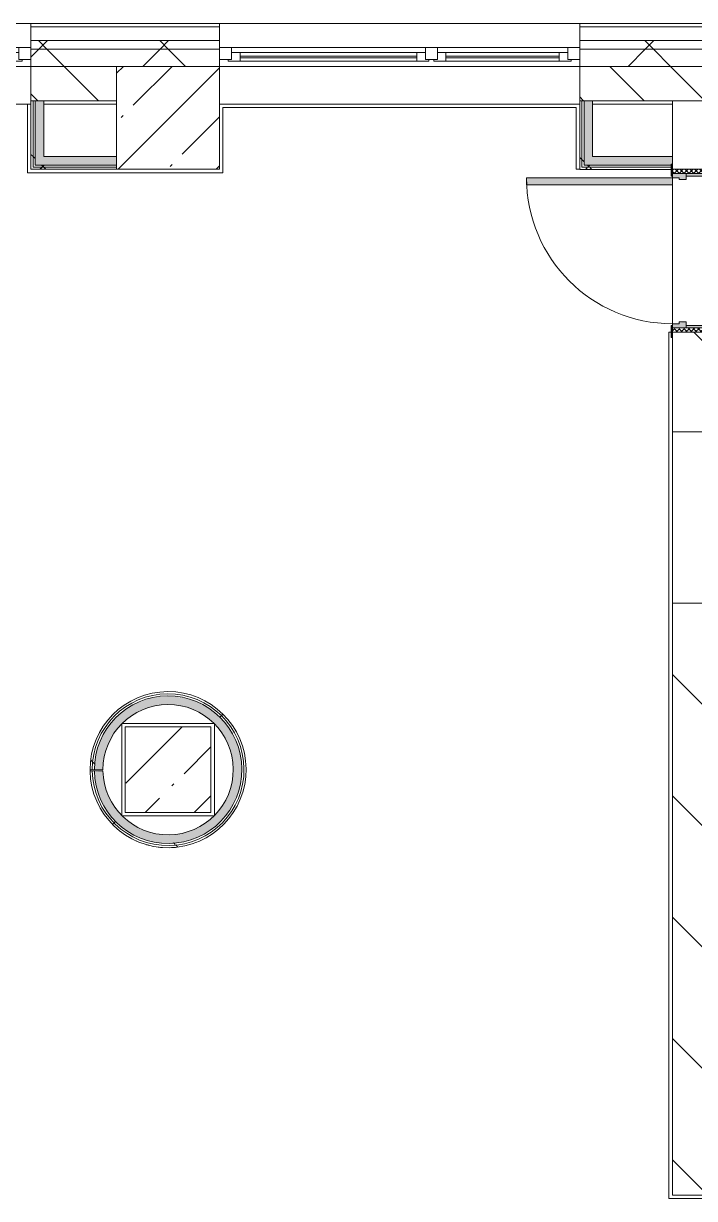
# Model space of a CAD drawing. Header units: millimetres. Extents: x -7229 to 196340, y -8553 to 29000.
# Drawn here: x 47617 to 51529, y 20500 to 27350 of the extents above; entities that cross this region are included whole.
import ezdxf

# ---------------------------------------------------------------- set-up
doc = ezdxf.new("R2010")
doc.units = ezdxf.units.MM
for name, color, linetype, lineweight, true_color in [('A-DOOR-3', 7, 'Continuous', 5, 0xe2e2e2), ('A-DOOR-4', 7, 'Continuous', 5, 0xaaaaaa), ('A-DOOR-FRAM-2', 7, 'Continuous', 5, 0xe2e2e2), ('A-DOOR-FRAM-3', 7, 'Continuous', 5, 0xaaaaaa), ('A-FLOR-2', 7, 'Continuous', 5, 0xaaaaaa), ('I-WALL-1', 7, 'Continuous', 5, 0xe7e7e7)]:
    doc.layers.add(name, color=color, linetype=linetype, lineweight=lineweight, true_color=true_color)
for name, color, linetype, lineweight in [('A-GLAZ', 7, 'Continuous', 5), ('A-WALL', 7, 'Continuous', 5), ('A-WALL-1', 7, 'Continuous', 9), ('I-WALL', 7, 'Continuous', 5), ('S-COLS', 7, 'Continuous', 5)]:
    doc.layers.add(name, color=color, linetype=linetype, lineweight=lineweight)
pattern_1 = [(45, (0, 0), (-353.5534, 353.5534), []), (135, (0, 0), (-353.5534, -353.5534), [])]
pattern_2 = [(45, (0, 0), (-530.33, 530.33), []), (135, (0, 0), (-530.33, -530.33), [])]

# ---------------------------------------------------------------- blocks, each defined once
blk = doc.blocks.new('BSC_Колонна _Прямоугольная - 500х500-V78-1_2_3_птичка зашивка')
at = {"layer": 'S-COLS'}
h = blk.add_hatch(dxfattribs=at)
h.set_pattern_fill('FP_79', color=256, style=0, pattern_type=2)
h.set_pattern_definition([(45, (-48460, -23000), (-285.123, 285.123), []), (45, (-48174.88, -23000), (-285.123, 285.123), [504.031, -100.806, 16.764, -84.042])])
h.paths.add_polyline_path([(250, -250), (250, 250), (-250, 250), (-245.1, -250), (188.6, -250)])
for p, q in [((250, 250), (-250, 250)), ((-250, 250), (-250, -250)), ((250, -250), (250, 250)), ((-250, -250), (250, -250))]:
    blk.add_line(p, q, dxfattribs=at)
blk = doc.blocks.new('120_Окно_СКБ_2Ст - 120_Окно_СКБ_2Ст 3100х2500 _мал_створка слева_-22273855-1_2_3_птичка зашивка')
at = {"layer": 'A-GLAZ'}
for p, q in [((-1550, -75), (-1550, -5)), ((-1550, -5), (-1480, -5)), ((1550, -5), (-1550, -5)), ((-1480, -5), (-1480, -75)), ((650, -35), (-1480, -35)), ((-1480, -35), (-1480, -75)), ((-1430, -85), (-1430, -35)), ((-1430, -55), (600, -55)), ((600, -65), (-1430, -65)), ((600, -85), (600, -35)), ((650, -75), (650, -5)), ((650, -5), (720, -5)), ((650, -75), (650, -35)), ((720, -5), (720, -75)), ((1480, -35), (720, -35)), ((720, -35), (720, -75)), ((770, -85), (770, -35)), ((770, -55), (1430, -55)), ((1430, -65), (770, -65)), ((1430, -85), (1430, -35)), ((1480, -75), (1480, -5)), ((1480, -5), (1550, -5)), ((1480, -75), (1480, -35)), ((1550, -5), (1550, -75)), ((-1480, -75), (-1550, -75)), ((-1550, -75), (-1500, -75)), ((-1480, -75), (-1500, -75)), ((-1500, -75), (-1500, -85)), ((-1500, -85), (670, -85)), ((670, -85), (-1500, -85)), ((720, -75), (650, -75)), ((670, -75), (650, -75)), ((670, -75), (700, -75)), ((670, -85), (670, -75)), ((720, -75), (700, -75)), ((700, -75), (700, -85)), ((700, -85), (1500, -85)), ((1500, -85), (700, -85)), ((1550, -75), (1480, -75)), ((1500, -75), (1480, -75)), ((1500, -75), (1550, -75)), ((1500, -85), (1500, -75))]:
    blk.add_line(p, q, dxfattribs=at)
blk = doc.blocks.new('120_Окно_СКБ_2Ст - 120_Окно_СКБ_2Ст 2100х2400 _мал створка справа_-19092174-1_2_3_птичка зашивка')
at = {"layer": 'A-GLAZ'}
for p, q in [((-1050, -75), (-1050, -5)), ((-1050, -5), (-980, -5)), ((1050, -5), (-1050, -5)), ((-980, -5), (-980, -75)), ((150, -35), (-980, -35)), ((-980, -35), (-980, -75)), ((-930, -85), (-930, -35)), ((-930, -55), (100, -55)), ((100, -65), (-930, -65)), ((100, -85), (100, -35)), ((150, -75), (150, -5)), ((150, -5), (220, -5)), ((150, -75), (150, -35)), ((220, -5), (220, -75)), ((980, -35), (220, -35)), ((220, -35), (220, -75)), ((270, -85), (270, -35)), ((270, -55), (930, -55)), ((930, -65), (270, -65)), ((930, -85), (930, -35)), ((980, -75), (980, -5)), ((980, -5), (1050, -5)), ((980, -75), (980, -35)), ((1050, -5), (1050, -75)), ((-980, -75), (-1050, -75)), ((-1050, -75), (-1000, -75)), ((-980, -75), (-1000, -75)), ((-1000, -75), (-1000, -85)), ((-1000, -85), (170, -85)), ((170, -85), (-1000, -85)), ((220, -75), (150, -75)), ((170, -75), (150, -75)), ((170, -75), (200, -75)), ((170, -85), (170, -75)), ((220, -75), (200, -75)), ((200, -75), (200, -85)), ((200, -85), (1000, -85)), ((1000, -85), (200, -85)), ((1050, -75), (980, -75)), ((1000, -75), (980, -75)), ((1000, -75), (1050, -75)), ((1000, -85), (1000, -75))]:
    blk.add_line(p, q, dxfattribs=at)
blk = doc.blocks.new('110_Дверь_СКБ_1Ст_Внутренняя1 - Д-26л 950х2100 EIW30-32941023-1_2_3_птичка зашивка')
at = {"layer": 'A-DOOR-3'}
h = blk.add_hatch(color=256, dxfattribs=at)
h.paths.add_polyline_path([(-437.5, 92.9), (-437.5, 20), (-402.5, 20), (-407.2, 60), (-412.5, 65.8), (-412.5, 100), (-437.5, 94.9), (-437.5, 94)])
h.paths.add_polyline_path([(427.5, 44), (427.5, 20), (462.5, 20), (462.5, 100), (437.5, 100), (437.5, 60), (427.5, 60)])
at = {"layer": 'A-DOOR-4'}
h = blk.add_hatch(dxfattribs=at)
h.set_pattern_fill('FP_41', color=256, style=0, pattern_type=2)
h.set_pattern_definition([(135, (1826.41, 164.685), (-14.14214, -14.14214), []), (225, (1826.41, 164.685), (14.14214, -14.14214), [])])
h.paths.add_polyline_path([(462.5, -100), (487.5, -100), (487.5, 100), (462.5, 100)])
at = {"layer": 'A-DOOR-FRAM-2'}
for points in [[(397.5, 120), (397.5, 100), (437.5, 100), (437.5, 950), (397.5, 950), (397.5, 608.8)], [(-492.5, 102.9), (-492.5, 100), (-422.5, 100), (-422.5, 108), (-492.5, 108)], [(447.5, 100), (517.5, 100), (517.5, 108), (447.5, 108)], [(-437.5, -100), (-422.5, -100), (-422.5, 20), (-437.5, 20)], [(447.5, -100), (462.5, -100), (462.5, 20), (447.5, 20)], [(-492.5, -108), (-422.5, -108), (-422.5, -100), (-492.5, -100)], [(447.5, -108), (517.5, -108), (517.5, -100), (447.5, -100)]]:
    blk.add_hatch(color=256, dxfattribs=at).paths.add_polyline_path(points)
at = {"layer": 'A-DOOR-FRAM-3'}
h = blk.add_hatch(dxfattribs=at)
h.set_pattern_fill('FP_42', color=256, style=0, pattern_type=2)
h.set_pattern_definition([(45, (-296.384, 164.685), (-14.1421, 14.1421), []), (135, (-296.384, 164.685), (-14.1421, -14.1421), [])])
h.paths.add_polyline_path([(-462.5, -100), (-437.5, -100), (-443.3, 100), (-462.5, 100)])
at = {"layer": 'A-DOOR-4'}
for p, q in [((437.5, 950), (397.5, 950)), ((397.5, 950), (397.5, 100)), ((437.5, 100), (437.5, 950)), ((397.5, 100), (437.5, 100))]:
    blk.add_line(p, q, dxfattribs=at)
blk.add_arc((437.5, 100), 850, 90, 180, dxfattribs=at)
at = {"layer": 'A-DOOR-FRAM-3'}
for p, q in [((-422.5, 108), (-492.5, 108)), ((-492.5, 108), (-492.5, 100)), ((-492.5, 100), (-422.5, 100)), ((-437.5, 100), (-462.5, 100)), ((-462.5, 100), (-462.5, -100)), ((-412.5, 100), (-437.5, 100)), ((-437.5, 100), (-437.5, 20)), ((-437.5, -100), (-437.5, 100)), ((-422.5, 100), (-437.5, 100)), ((-437.5, 100), (-437.5, 99)), ((-437.5, 99), (-422.5, 99)), ((-422.5, 100), (-422.5, 108)), ((-422.5, 99), (-422.5, 100)), ((-412.5, 60), (-412.5, 100)), ((437.5, 100), (437.5, 60)), ((462.5, 100), (437.5, 100)), ((517.5, 108), (447.5, 108)), ((447.5, 108), (447.5, 100)), ((462.5, 100), (447.5, 100)), ((447.5, 100), (447.5, 99)), ((447.5, 100), (517.5, 100)), ((447.5, 99), (462.5, 99)), ((462.5, 20), (462.5, 100)), ((487.5, 100), (462.5, 100)), ((462.5, 100), (462.5, -100)), ((462.5, 99), (462.5, 100)), ((487.5, -100), (487.5, 100)), ((517.5, 100), (517.5, 108)), ((-437.5, 20), (-402.5, 20)), ((-422.5, 20), (-437.5, 20)), ((-437.5, 20), (-437.5, -100)), ((-422.5, -100), (-422.5, 20)), ((-402.5, 60), (-412.5, 60)), ((-402.5, 20), (-402.5, 60)), ((437.5, 60), (427.5, 60)), ((427.5, 60), (427.5, 20)), ((427.5, 20), (462.5, 20)), ((462.5, 20), (447.5, 20)), ((447.5, 20), (447.5, -100)), ((462.5, -100), (462.5, 20)), ((-422.5, -100), (-492.5, -100)), ((-492.5, -100), (-492.5, -108)), ((-492.5, -108), (-422.5, -108)), ((-462.5, -100), (-437.5, -100)), ((-437.5, -100), (-422.5, -100)), ((-422.5, -108), (-422.5, -100)), ((447.5, -100), (462.5, -100)), ((517.5, -100), (447.5, -100)), ((447.5, -100), (447.5, -108)), ((447.5, -108), (517.5, -108)), ((462.5, -100), (487.5, -100)), ((517.5, -108), (517.5, -100))]:
    blk.add_line(p, q, dxfattribs=at)
blk = doc.blocks.new('DOR_Проход в стене_Прямоугольный - 1000x1500-23441848-1_2_3_птичка зашивка')
at = {"layer": 'A-DOOR-4'}
for p, q in [((500, 100), (-500, 100)), ((500, -100), (-500, -100))]:
    blk.add_line(p, q, dxfattribs=at)

msp = doc.modelspace()

# ---------------------------------------------------------------- hatches: boundary and pattern name
at = {"layer": 'A-WALL'}
h = msp.add_hatch(dxfattribs=at)
h.set_pattern_fill('FP_21', color=256, style=0, pattern_type=2)
h.set_pattern_definition(pattern_1)
h.paths.add_polyline_path([(84092.3, 27200), (84970, 27200), (84970, 27250), (80350, 27250), (80350, 27200), (82288.3, 27200)])
h.paths.add_polyline_path([(66955, 27200), (67110, 27200), (67110, 27250), (66160, 27250), (66160, 27200), (66760, 27200)])
h.paths.add_polyline_path([(68758.9, 27200), (70810, 27200), (70810, 27250), (68210, 27250), (68210, 27200)])
h.paths.add_polyline_path([(72910, 27200), (74250, 27200), (74250, 27250), (72910, 27250), (72910, 27210)])
h.paths.add_polyline_path([(77250, 27200), (77250, 27250), (76350, 27250), (76350, 27200), (76876.6, 27200)])
h.paths.add_polyline_path([(57550, 27200), (57705, 27200), (57705, 27250), (56860, 27250), (56860, 27200), (57350, 27200)])
h.paths.add_polyline_path([(60005, 27200), (61060, 27200), (61060, 27250), (60005, 27250), (60005, 27210)])
h.paths.add_polyline_path([(47660, 27200), (48760, 27200), (48760, 27250), (47660, 27250), (47660, 27210)])
h.paths.add_polyline_path([(54160, 27200), (54760, 27200), (54760, 27250), (53860, 27250), (53860, 27200)])
h.paths.add_polyline_path([(50860, 27200), (51760, 27200), (51760, 27250), (50860, 27250), (50860, 27210)])
h.paths.add_polyline_path([(42760, 27200), (44560, 27200), (44560, 27250), (42160, 27250), (42160, 27200), (42602, 27200)])
h = msp.add_hatch(dxfattribs=at)
h.set_pattern_fill('FP_21', color=256, style=0, pattern_type=2)
h.set_pattern_definition(pattern_1)
h.paths.add_polyline_path([(74040, 27100), (74250, 27100), (74250, 27200), (72910, 27200), (72910, 27100), (73540, 27100)])
h.paths.add_polyline_path([(42602, 27100), (44560, 27100), (44560, 27200), (42160, 27200), (42160, 27100)])
h.paths.add_polyline_path([(84100, 27100), (84970, 27100), (84965.4, 27200), (80350, 27198.1), (80350, 27100), (84092.3, 27100)])
h.paths.add_polyline_path([(60760, 27100), (61060, 27100), (61060, 27200), (60005, 27200), (60005, 27100), (60641.2, 27100)])
h.paths.add_polyline_path([(66160, 27100), (67078, 27102), (67078, 27110), (67110, 27110), (67110, 27200), (66160, 27200), (66160, 27140)])
h.paths.add_polyline_path([(47660, 27100), (48760, 27100), (48760, 27200), (47660, 27200), (47660, 27139.7)])
h.paths.add_polyline_path([(51600, 27100), (51760, 27100), (51760, 27200), (50860, 27200), (50860, 27100), (51400, 27100)])
h.paths.add_polyline_path([(77250, 27100), (77250, 27200), (76350, 27200), (76350, 27100), (76876.6, 27100)])
h.paths.add_polyline_path([(53860, 27100), (54760, 27100), (54760, 27200), (53860, 27200), (53860, 27140)])
h.paths.add_polyline_path([(68242, 27100), (70810, 27100), (70810, 27200), (68210, 27200), (68210, 27110), (68242, 27110), (68242, 27102), (68210, 27100)])
h.paths.add_polyline_path([(57705, 27100), (57705, 27200), (56860, 27200), (56860, 27100), (57550, 27100)])
h = msp.add_hatch(dxfattribs=at)
h.set_pattern_fill('FP_32', color=256, style=0, pattern_type=2)
h.set_pattern_definition([(135, (0, 0), (-176.7767, -176.7767), [])])
h.paths.add_polyline_path([(80650, 26900), (80650, 27100), (80350, 27100), (80350, 26900), (80484.4, 26900)])
h.paths.add_polyline_path([(61060, 26900), (61060, 27100), (60760, 27100), (60760, 26900)])
h.paths.add_polyline_path([(42760, 26900), (44560, 26900), (44560, 27100), (42760, 27100), (42760, 27061.4)])
h.paths.add_polyline_path([(66760, 26900), (67060, 26900), (67060, 27100), (66760, 27100), (66760, 27091.9)])
h.paths.add_polyline_path([(47660, 26900), (48160, 26900), (48160, 27100), (47660, 27100), (47660, 27079.6)])
h.paths.add_polyline_path([(76428.2, 26900), (76750, 26900), (76750, 27100), (76350, 27100), (76350, 26900)])
h.paths.add_polyline_path([(50860, 26900), (51760, 26900), (51760, 27100), (50860, 27100), (50860, 26925)])
h.paths.add_polyline_path([(60005, 26900), (60160, 26900), (60160, 27100), (60005, 27100), (60005, 26936.5)])
h.paths.add_polyline_path([(74250, 26900), (74250, 27100), (74040, 27100), (74040, 26900)])
h.paths.add_polyline_path([(73540, 26900), (73540, 27100), (72910, 27100), (72910, 26900), (73268.7, 26900)])
h.paths.add_polyline_path([(53860, 26900), (54160, 26900), (54160, 27100), (53860, 27100), (53860, 26969.4)])
h.paths.add_polyline_path([(70310, 26900), (70310, 27100), (68210, 27100), (68410, 26900), (69660.8, 26900)])
h.paths.add_polyline_path([(56860, 26900), (57705, 26900), (57705, 27100), (56860, 27100)])
h.paths.add_polyline_path([(68410, 26900), (68206, 27100), (68210, 26900), (68391.8, 26900)])
at = {"layer": 'I-WALL'}
h = msp.add_hatch(dxfattribs=at)
h.set_pattern_fill('FP_137', color=256, style=0, pattern_type=2)
h.set_pattern_definition(pattern_2)
h.paths.add_polyline_path([(47660, 26500), (47672.5, 26500), (47672.5, 26900), (47660, 26900), (47660, 26575)])
h = msp.add_hatch(dxfattribs=at)
h.set_pattern_fill('FP_137', color=256, style=0, pattern_type=2)
h.set_pattern_definition(pattern_2)
h.paths.add_polyline_path([(47672.5, 26512.5), (47685, 26512.5), (47685, 26900), (47672.5, 26900), (47672.5, 26575)])
h = msp.add_hatch(dxfattribs=at)
h.set_pattern_fill('FP_137', color=256, style=0, pattern_type=2)
h.set_pattern_definition(pattern_2)
h.paths.add_polyline_path([(50860, 26499), (50872.5, 26500), (50872.5, 26900), (50860, 26900), (50860, 26500)])
h = msp.add_hatch(dxfattribs=at)
h.set_pattern_fill('FP_137', color=256, style=0, pattern_type=2)
h.set_pattern_definition(pattern_2)
h.paths.add_polyline_path([(50872.5, 26511.5), (50885, 26511.5), (50885, 26900), (50872.5, 26900), (50872.5, 26539.9)])
h = msp.add_hatch(dxfattribs=at)
h.set_pattern_fill('FP_31', color=256, style=0, pattern_type=2)
h.set_pattern_definition([(135, (0, 0), (-353.5534, -353.5534), [])])
h.paths.add_polyline_path([(51400, 20520), (51600, 20520), (51600, 23970), (51400, 23970), (51400, 20521.7)])
h.paths.add_polyline_path([(51400, 24970), (51600, 24970), (51600, 25550), (51400, 25550), (51400, 25481.3)])
h.paths.add_polyline_path([(51400, 26500), (51600, 26500), (51600, 26900), (51400, 26895.5), (51400, 26506)])
h = msp.add_hatch(dxfattribs=at)
h.set_pattern_fill('FP_137', color=256, style=0, pattern_type=2)
h.set_pattern_definition(pattern_2)
h.paths.add_polyline_path([(47692.9, 26500), (48160, 26500), (48160, 26512.5), (47672.5, 26509.4), (47672.5, 26500), (47685, 26500)])
h = msp.add_hatch(dxfattribs=at)
h.set_pattern_fill('FP_137', color=256, style=0, pattern_type=2)
h.set_pattern_definition(pattern_2)
h.paths.add_polyline_path([(48160, 26512.5), (48160, 26525), (47685, 26525), (47685, 26512.5), (48053.6, 26512.5)])
h = msp.add_hatch(dxfattribs=at)
h.set_pattern_fill('FP_137', color=256, style=0, pattern_type=2)
h.set_pattern_definition(pattern_2)
h.paths.add_polyline_path([(50935, 26499), (51392, 26500), (51392, 26511.5), (50872.5, 26508.4), (50872.5, 26499)])
h = msp.add_hatch(dxfattribs=at)
h.set_pattern_fill('FP_137', color=256, style=0, pattern_type=2)
h.set_pattern_definition(pattern_2)
h.paths.add_polyline_path([(51313.9, 26511.5), (51392, 26511.7), (51392, 26524), (50885, 26524), (50885, 26511.5), (50935, 26511.5)])
h = msp.add_hatch(dxfattribs=at)
h.set_pattern_fill('FP_137', color=256, style=0, pattern_type=2)
h.set_pattern_definition(pattern_2)
h.paths.add_polyline_path([(48429, 22546.1), (48522.3, 22550.5), (48598.7, 22568), (48673.3, 22599.7), (48734.2, 22638.7), (48783.1, 22681.1), (48829.4, 22735.9), (48865.2, 22794.2), (48893.1, 22861.9), (48909.8, 22934.1), (48913.4, 23021), (48899.4, 23112), (48875.2, 23182.4), (48842.6, 23243.5), (48800.5, 23299.8), (48738.9, 23357.5), (48680.5, 23396.3), (48622.3, 23423.8), (48565.6, 23442.3), (48464.7, 23453.5), (48402, 23450.1), (48336.5, 23437.1), (48269, 23412.3), (48191.2, 23365.5), (48140.1, 23322.1), (48084.3, 23254), (48054.4, 23204.3), (48023.8, 23124.8), (48011, 23072.7), (48006.6, 23000), (48017.5, 23000), (48031.4, 23103.7), (48054.4, 23173.2), (48084.3, 23231.4), (48124.9, 23287.5), (48175.1, 23337.6), (48233.4, 23379.4), (48325.7, 23420), (48367.7, 23432.5), (48464.7, 23441), (48542.5, 23433.2), (48617.5, 23411.9), (48680.2, 23382.1), (48743.9, 23337.4), (48798.8, 23282.2), (48840.9, 23222.2), (48872.9, 23154.7), (48893.1, 23083), (48900.6, 23040.4), (48896.1, 22934.8), (48878.3, 22860.7), (48853.7, 22801.1), (48819, 22743.1), (48772.2, 22687.8), (48710, 22636.4), (48648.2, 22600.8), (48576.1, 22574.3), (48503.2, 22560.8), (48414.5, 22561.4), (48348.1, 22573.4), (48277.3, 22598.6), (48210, 22636.7), (48155, 22681.4), (48103.5, 22740.4), (48074.6, 22783.7), (48037.6, 22873.3), (48023.8, 22931.6), (48012.5, 22991.5), (48005.1, 22991.3), (48013.7, 22912.9), (48045.5, 22816), (48077.5, 22756.1), (48130.1, 22688.9), (48181.3, 22642.2), (48240.4, 22603.1), (48305.9, 22573.3), (48373.2, 22554.5), (48428.4, 22546.2)])
h = msp.add_hatch(dxfattribs=at)
h.set_pattern_fill('FP_137', color=256, style=0, pattern_type=2)
h.set_pattern_definition(pattern_2)
h.paths.add_polyline_path([(48447.6, 22557.7), (48549.6, 22568.2), (48623.8, 22590.6), (48688.9, 22623), (48752.9, 22670.4), (48789.8, 22706.2), (48833.1, 22763.3), (48866.9, 22827.1), (48892.6, 22913.2), (48901.3, 22966.8), (48900.5, 23041.6), (48880.4, 23134), (48850.4, 23205.5), (48812.8, 23265.2), (48761.4, 23322.2), (48692.7, 23374.6), (48636.1, 23404.5), (48565.4, 23428.4), (48491.9, 23440), (48417.6, 23439.1), (48341.2, 23424.8), (48270.8, 23398.4), (48209.2, 23362.9), (48150.8, 23314.6), (48100.7, 23255.9), (48060.3, 23186.3), (48036.1, 23122), (48023.7, 23072.7), (48017.5, 23000), (48030.1, 23000.9), (48037.6, 23078.1), (48060.3, 23155.9), (48100.7, 23233.6), (48132.4, 23277.3), (48187.7, 23331.4), (48255, 23376.4), (48313.6, 23403.2), (48367.7, 23420), (48464.7, 23428.6), (48542.5, 23420.5), (48607.3, 23402.5), (48667.3, 23375.4), (48730, 23333), (48781.5, 23283.6), (48826.5, 23222.2), (48859.7, 23154.7), (48877.2, 23100.6), (48888.1, 23037.6), (48885.8, 22949.4), (48875.2, 22889.9), (48853.7, 22827.1), (48801, 22740.5), (48773.1, 22705.4), (48710, 22651.2), (48648.6, 22614.4), (48577.5, 22587.4), (48503.2, 22573.3), (48414.5, 22574), (48346.1, 22586.9), (48281.5, 22610.4), (48214.6, 22648.8), (48173.2, 22680.7), (48120.5, 22737.9), (48077.5, 22806.6), (48057, 22850.2), (48036.1, 22933.5), (48025.3, 22991.7), (48017.6, 22991.6), (48031.4, 22895.5), (48057.2, 22820.4), (48088.3, 22762.1), (48130.1, 22706.5), (48181.3, 22657.3), (48260, 22607), (48330.9, 22578.3), (48390.5, 22564.1), (48440, 22558.5)])
at = {"layer": 'I-WALL-1'}
for points in [[(47735, 26525), (47735, 26900), (47685, 26900), (47685, 26525)], [(50935, 26524), (50935, 26900), (50885, 26900), (50885, 26524)], [(48076.4, 26525), (48160, 26525), (48160, 26575), (47735, 26575), (47735, 26525), (48013.7, 26525)], [(51119.5, 26524), (51392, 26524), (51392, 26530), (51400, 26530), (51400, 26574), (50935, 26574), (50935, 26524)], [(48447.9, 22570.2), (48520.5, 22574.3), (48591.4, 22590.6), (48665.6, 22623), (48734.3, 22670.4), (48790.3, 22726.9), (48834, 22790.9), (48863.2, 22855), (48877.2, 22895.9), (48888.8, 22969.6), (48885.8, 23052.9), (48867.2, 23134), (48850.4, 23180.3), (48801, 23259.9), (48761.4, 23305.7), (48702, 23354.3), (48636.1, 23391.1), (48565.4, 23415.7), (48491.9, 23427.6), (48407.4, 23425.2), (48343.1, 23412.3), (48274.3, 23386.2), (48209.2, 23347.4), (48175.1, 23322.1), (48124.9, 23269.4), (48084.3, 23209.1), (48052.1, 23134), (48036.1, 23072.5), (48031.4, 23000), (48080.1, 23000.8), (48087.4, 23072.6), (48104.5, 23134), (48150.8, 23218.3), (48194.7, 23270), (48233.4, 23303.9), (48298.2, 23342.4), (48367.7, 23367.1), (48439.8, 23377.9), (48491.9, 23377.5), (48565.4, 23363.6), (48631.5, 23337.4), (48667.3, 23318.5), (48730, 23266), (48768.3, 23221.5), (48801, 23167.7), (48827.3, 23094.2), (48838.1, 23037.6), (48838.1, 22965.9), (48823.2, 22891.4), (48801, 22833.5), (48770, 22780.2), (48710, 22715.5), (48648.6, 22671.8), (48591.4, 22644.9), (48520.5, 22626.4), (48464.7, 22621.2), (48414.5, 22622.7), (48348.1, 22636.8), (48281.5, 22664.9), (48210, 22715.7), (48178.1, 22745.2), (48137.2, 22799.4), (48103.5, 22870.8), (48086.1, 22937.7), (48080.1, 22992.8), (48030.7, 22986.2), (48037.6, 22919.5), (48061.9, 22839.5), (48106.7, 22757.6), (48136.1, 22718.1), (48202.9, 22657.1), (48267.9, 22617), (48323.2, 22593.6), (48390.5, 22576.7), (48427.8, 22572.5)]]:
    msp.add_hatch(color=256, dxfattribs=at).paths.add_polyline_path(points)
at = {"layer": 'S-COLS'}
h = msp.add_hatch(dxfattribs=at)
h.set_pattern_fill('FP_1', color=256, style=0, pattern_type=2)
h.set_pattern_definition([(45, (0, 0), (-285.123, 285.123), []), (45, (285.12, 0), (-285.123, 285.123), [504.031, -100.806, 16.764, -84.042])])
h.paths.add_polyline_path([(48491.9, 26500), (48760, 26500), (48760, 27100), (48160, 27100), (48160, 26500), (48417.6, 26500)])

# ---------------------------------------------------------------- linework, layer by layer
at = {"layer": 'A-FLOR-2'}
for p, q in [((47640, 26480), (47640, 26880)), ((50840, 26860), (48780, 26860)), ((48780, 26860), (48780, 26480)), ((50840, 26500), (50840, 26860)), ((48780, 26480), (47640, 26480)), ((50861, 26500), (50840, 26500)), ((51380, 20500), (51380, 25550)), ((51380, 25550), (51392, 25550)), ((48190, 23265.4), (48190, 22734.2)), ((48726.4, 23270), (48194.7, 23270)), ((48730, 22733.3), (48730, 23266)), ((48194.5, 22730), (48727.2, 22730)), ((57910, 20500), (51380, 20500))]:
    msp.add_line(p, q, dxfattribs=at)
for start, end in [(180, 180.91321), (245.51396, 246.83006), (253.98466, 256.37721), (262.7207, 265.92436), (272.48204, 275.47151)]:
    msp.add_arc((48460, 22998.6), 453.6, start, end, dxfattribs=at)
at = {"layer": 'A-WALL'}
for p, q in [((42160, 27350), (50860, 27350)), ((47660, 27350), (47660, 27100)), ((48760, 27100), (48760, 27350)), ((50860, 27350), (50860, 27100)), ((50860, 27350), (67110, 27350)), ((47660, 27100), (44560, 27100)), ((47660, 27100), (47660, 26900)), ((48160, 26900), (48160, 27100)), ((50860, 27100), (48160, 27100)), ((50860, 27100), (50860, 26900)), ((47735, 26900), (48160, 26900)), ((50935, 26900), (51400, 26900))]:
    msp.add_line(p, q, dxfattribs=at)
at = {"layer": 'A-WALL-1'}
for p, q in [((48760, 27330), (47660, 27330)), ((51760, 27330), (50860, 27330)), ((48760, 27250), (47660, 27250)), ((48760, 27200), (47660, 27200)), ((51760, 27250), (50860, 27250)), ((51760, 27200), (50860, 27200)), ((48160, 27100), (47660, 27100)), ((47660, 27100), (48160, 27100)), ((51760, 27100), (50860, 27100)), ((50860, 27100), (51760, 27100)), ((47672.5, 26900), (47672.5, 26512.5)), ((47685, 26900), (47685, 26525)), ((50872.5, 26511.5), (50872.5, 26900)), ((50885, 26524), (50885, 26900)), ((51600, 26900), (51400, 26900)), ((47672.5, 26512.5), (48160, 26512.5)), ((47685, 26525), (48160, 26525)), ((51392, 26511.5), (50872.5, 26511.5)), ((51392, 26524), (50885, 26524))]:
    msp.add_line(p, q, dxfattribs=at)
for radius in [442.5, 430]:
    msp.add_arc((48460, 23000), radius, 181.09218, 180, dxfattribs=at)
at = {"layer": 'I-WALL'}
for p, q in [((44560, 27100), (47660, 27100)), ((48760, 27100), (50860, 27100)), ((47660.6, 26880), (42780, 26880)), ((47735, 26900), (47660, 26900)), ((47660, 26900), (47660, 26500)), ((47735, 26575), (47735, 26900)), ((48160, 26880), (47735, 26880)), ((50860, 26880), (48760, 26880)), ((50860, 26900), (50860, 26499)), ((50935, 26900), (50860, 26900)), ((50935, 26574), (50935, 26900)), ((51400, 26880), (50935, 26880)), ((51400, 26900), (51400, 26530)), ((48160, 26575), (47735, 26575)), ((48160, 26500), (48160, 26575)), ((51400, 26574), (50935, 26574)), ((51400, 26530), (51400, 26574)), ((47660, 26500), (48160, 26500)), ((50860, 26499), (51392, 26499)), ((51400, 25600), (51400, 26410)), ((51400, 25520), (51400, 20520)), ((51400, 24970), (51600, 24970)), ((55850, 23970), (51400, 23970)), ((48005, 23000), (48080, 23000)), ((48080.1, 22992.8), (48005.1, 22991.3)), ((51400, 20520), (57930, 20520))]:
    msp.add_line(p, q, dxfattribs=at)
for radius in [455, 380]:
    msp.add_arc((48460, 23000), radius, 181.09218, 180, dxfattribs=at)
at = {"layer": 'S-COLS'}
for p, q in [((48760, 27100), (48160, 27100)), ((48160, 27100), (48160, 26900)), ((48760, 26500), (48760, 27100)), ((48160, 26900), (48160, 26500)), ((48160, 26500), (48760, 26500))]:
    msp.add_line(p, q, dxfattribs=at)

# ---------------------------------------------------------------- block references
at = {"layer": 'A-DOOR-4', "rotation": 89.9999999999999}
for name, p in [('110_Дверь_СКБ_1Ст_Внутренняя1 - Д-26л 950х2100 EIW30-32941023-1_2_3_птичка зашивка', (51500, 26012.5)), ('DOR_Проход в стене_Прямоугольный - 1000x1500-23441848-1_2_3_птичка зашивка', (51500, 24470))]:
    msp.add_blockref(name, p, dxfattribs=at)
at = {"layer": 'A-GLAZ'}
for name, p in [('120_Окно_СКБ_2Ст - 120_Окно_СКБ_2Ст 3100х2500 _мал_створка слева_-22273855-1_2_3_птичка зашивка', (46110, 27215)), ('120_Окно_СКБ_2Ст - 120_Окно_СКБ_2Ст 2100х2400 _мал створка справа_-19092174-1_2_3_птичка зашивка', (49810, 27215))]:
    msp.add_blockref(name, p, dxfattribs=at)
at = {"layer": 'S-COLS'}
msp.add_blockref('BSC_Колонна _Прямоугольная - 500х500-V78-1_2_3_птичка зашивка', (48460, 23000), dxfattribs=at)

doc.saveas('drawing.dxf')
